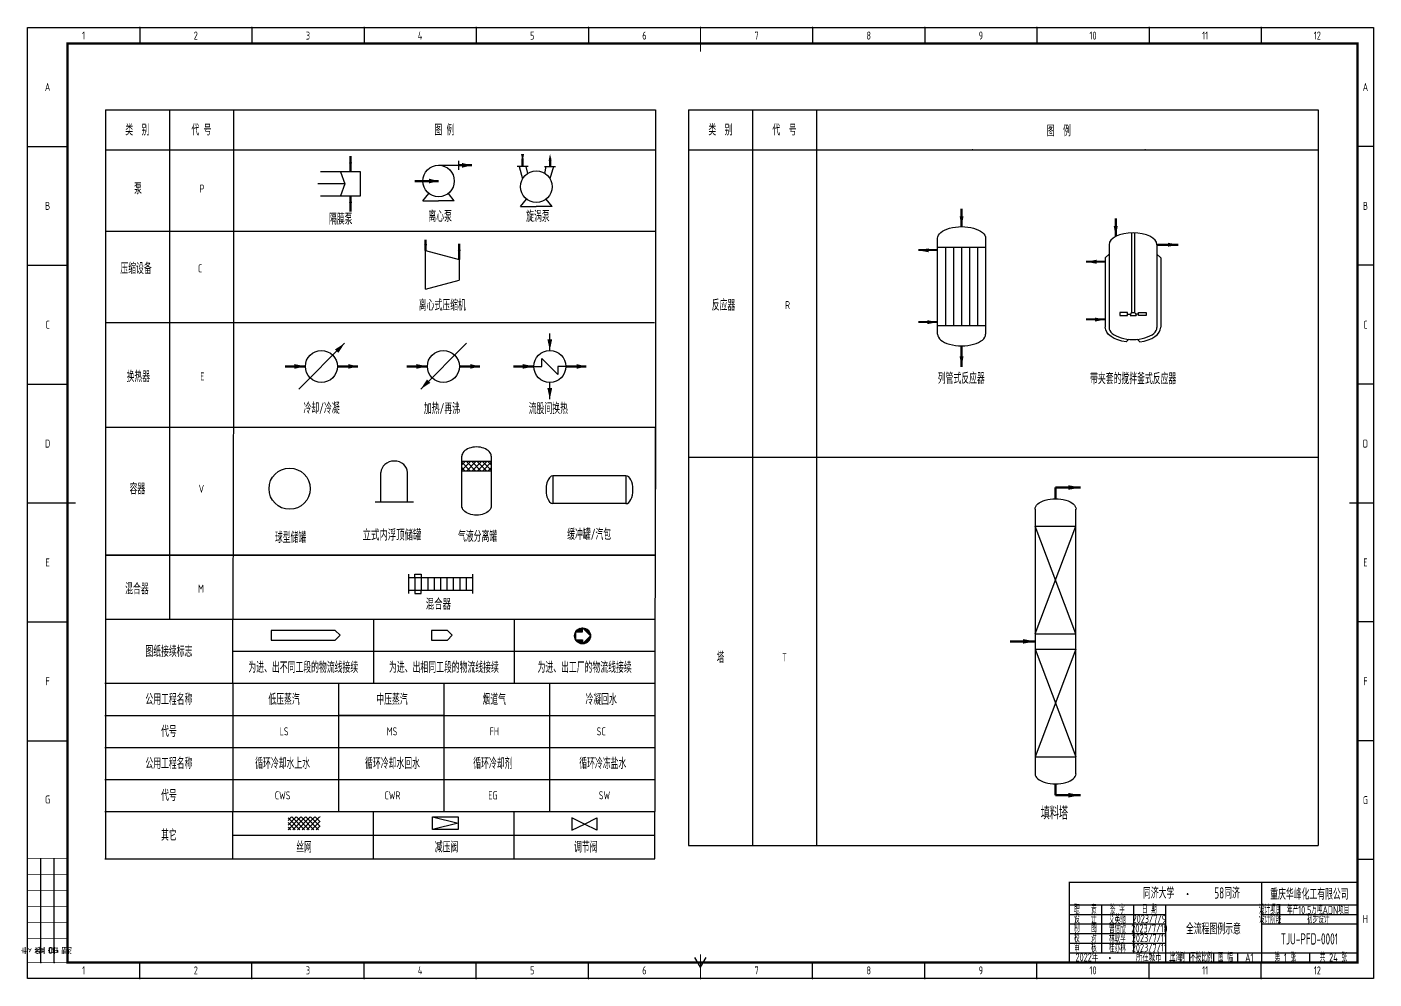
# Model space of a CAD drawing. Header units: millimetres. Extents: x 442 to 10185, y 1370 to 5122.
# Drawn here: x 996 to 1837, y 4527 to 5122 of the extents above; entities that cross this region are included whole.
import ezdxf

# ---------------------------------------------------------------- set-up
doc = ezdxf.new("R2010")
doc.units = ezdxf.units.MM
for name, color, linetype, lineweight in [('01-主物流线-粗实线', 132, 'Continuous', 80), ('01-文本', 7, 'Continuous', 25), ('01-文本 @ 1', 7, 'Continuous', 25), ('02-次要物流线-中粗线', 30, 'Continuous', 40), ('03-设备外轮廓线-细实线', 7, 'Continuous', 25), ('04-设备内部件-细实线', 181, 'Continuous', 25), ('05-图框与标题栏', 7, 'Continuous', 25), ('05-设备外轮廓线', 7, 'Continuous', 25), ('06-箭头', 7, 'Continuous', 25), ('09-文本', 7, 'Continuous', 25), ('09-文本 @ 1', 7, 'Continuous', 25), ('11-阀门与管件', 102, 'Continuous', 25), ('5-设备外轮廓', 7, 'Continuous', 25)]:
    doc.layers.add(name, color=color, linetype=linetype, lineweight=lineweight)
doc.layers.add('TITLE', color=7, linetype='Continuous')
doc.styles.add('5-gbcbig', font='gbenor.shx', dxfattribs={"width": 0.7, "height": 5, "bigfont": 'gbcbig.shx'})
doc.styles.add('7-gbcbig', font='gbenor.shx', dxfattribs={"width": 0.7, "height": 7, "bigfont": 'gbcbig.shx'})
doc.styles.add('EQ55', font='gbenor.shx', dxfattribs={"width": 0.75, "height": 5, "bigfont": 'gbcbig.shx'})
doc.styles.get("Standard").update_dxf_attribs({"font": 'arial.ttf'})
doc.styles.add('工程字', font='gbenor.shx', dxfattribs={"bigfont": 'gbcbig.shx'})

# ---------------------------------------------------------------- blocks, each defined once
blk = doc.blocks.new('Grail-箭头上')
at = {"layer": '06-箭头'}
blk.add_lwpolyline([(0, 0, 0, 3, 0), (0, -6, 3, 3, 0)], format="xyseb", dxfattribs=at)
blk = doc.blocks.new('Grail-箭头右')
at = {"layer": '06-箭头'}
blk.add_lwpolyline([(0, 0, 0, 3, 0), (-6, 0, 3, 3, 0)], format="xyseb", dxfattribs=at)
blk = doc.blocks.new('Grail-箭头左')
at = {"layer": '06-箭头'}
blk.add_lwpolyline([(0, 0, 0, 3, 0), (6, 0, 3, 3, 0)], format="xyseb", dxfattribs=at)

msp = doc.modelspace()

# ---------------------------------------------------------------- hatches: boundary and pattern name
h = msp.add_hatch()
h.set_pattern_fill('ANSI31', color=256, scale=0.1)
h.set_pattern_definition([(45, (-828.64214, 372.90792), (-0.224506403, 0.224506403), [])])
h.paths.add_polyline_path([(1342.87, 4743.92), (1342.87, 4746.42, 0.267949), (1338.54, 4743.92)], flags=16)
h.paths.add_polyline_path([(1338.54, 4738.92, 0.767327), (1347.87, 4741.42, 0.767327), (1338.54, 4743.92)], flags=17)
h.paths.add_polyline_path([(1342.87, 4738.92), (1338.54, 4738.92, 0.267949), (1342.87, 4736.42)], flags=16)
h.paths.add_polyline_path([(1347.87, 4741.42), (1342.87, 4736.42, 0.414214)], flags=16)
h.paths.add_polyline_path([(1347.87, 4741.42), (1342.87, 4746.42, 0.414214), (1337.87, 4741.42, 1)])
at = {"layer": '04-设备内部件-细实线'}
h = msp.add_hatch(dxfattribs=at)
h.set_pattern_fill('ANSI37', color=256, scale=0.747118)
h.set_pattern_definition([(45, (297.1081, 2264.2892), (-1.6773283, 1.6773283), []), (135, (297.1081, 2264.2892), (-1.6773283, -1.6773283), [])])
h.paths.add_polyline_path([(1285.85, 4844.63), (1285.85, 4850.56), (1267.45, 4850.56), (1267.45, 4844.63)])
h = msp.add_hatch(dxfattribs=at)
h.set_pattern_fill('ANSI37', color=256, scale=0.65, style=0)
h.set_pattern_definition([(45, (425.6253, 2556.2136), (-1.4592916, 1.4592916), []), (135, (425.6253, 2556.2136), (-1.4592916, -1.4592916), [])])
h.paths.add_polyline_path([(1178.85, 4628.33), (1158.85, 4628.33), (1158.85, 4620.33), (1178.85, 4620.33)])

# ---------------------------------------------------------------- linework, layer by layer
for p, q in [((1044.71, 5070.03), (1044.71, 4905.95)), ((1044.71, 5070.03), (1388.42, 5070.03)), ((1084.71, 5070.03), (1084.71, 4905.95)), ((1124.71, 5070.03), (1124.71, 4905.95)), ((1388.42, 5070.03), (1388.42, 4905.95)), ((1409.07, 5070.03), (1802.57, 5070.03)), ((1409.07, 5070.03), (1409.07, 4610.37)), ((1449.07, 5070.03), (1449.07, 4610.37)), ((1489.07, 5070.03), (1489.07, 4610.37)), ((1802.57, 5070.03), (1802.57, 4610.37)), ((1044.71, 5045.03), (1388.42, 5045.03)), ((1409.07, 5045.03), (1802.57, 5045.03)), ((1308.86, 5034.69), (1301.93, 5034.69)), ((1303.21, 5034.67), (1305.46, 5026.93)), ((1308.73, 5030.34), (1307.72, 5034.67)), ((1319.11, 5034.69), (1326.04, 5034.69)), ((1319.24, 5030.34), (1320.25, 5034.67)), ((1324.75, 5034.67), (1322.51, 5026.93)), ((1044.7, 4994.16), (1388.41, 4994.16)), ((1564.74, 4929.85), (1564.74, 4989.85)), ((1594.74, 4989.85), (1594.74, 4929.85)), ((1044.71, 4937.12), (1387.87, 4937.12)), ((1388.42, 4924.93), (1388.12, 4711.78)), ((1044.71, 4905.95), (1044.71, 4602.11)), ((1084.71, 4905.95), (1084.71, 4751.78)), ((1124.71, 4905.95), (1124.41, 4751.78)), ((1388.42, 4905.95), (1388.42, 4832.99)), ((1045, 4871.72), (1388.71, 4871.72)), ((1409.07, 4853.06), (1802.57, 4853.06)), ((1625.64, 4820.66), (1625.64, 4655.31)), ((1651.23, 4655.31), (1651.23, 4820.66)), ((1044.71, 4791.78), (1388.42, 4791.78)), ((1388.42, 4791.78), (1044.71, 4791.78)), ((1044.71, 4751.78), (1388.42, 4751.78)), ((1124.41, 4711.78), (1124.41, 4751.78)), ((1212.32, 4751.78), (1212.32, 4711.78)), ((1300.22, 4751.78), (1300.22, 4711.78)), ((1188.33, 4744.78), (1148.33, 4744.78)), ((1148.33, 4744.78), (1148.33, 4738.78)), ((1191.33, 4741.78), (1188.33, 4744.78)), ((1188.33, 4738.78), (1191.33, 4741.78)), ((1258.44, 4744.78), (1248.44, 4744.78)), ((1248.44, 4744.78), (1248.44, 4738.78)), ((1261.44, 4741.78), (1258.44, 4744.78)), ((1258.44, 4738.78), (1261.44, 4741.78)), ((1338.54, 4743.92), (1338.54, 4738.92)), ((1338.54, 4743.92), (1342.87, 4743.92)), ((1342.87, 4743.92), (1342.87, 4746.42)), ((1342.87, 4746.42), (1347.87, 4741.42)), ((1347.87, 4741.42), (1342.87, 4736.42)), ((1124.41, 4731.78), (1388.12, 4731.78)), ((1148.33, 4738.78), (1188.33, 4738.78)), ((1248.44, 4738.78), (1258.44, 4738.78)), ((1338.54, 4738.92), (1342.87, 4738.92)), ((1342.87, 4738.92), (1342.87, 4736.42)), ((1044.41, 4711.78), (1124.41, 4711.78)), ((1124.41, 4711.78), (1212.32, 4711.78)), ((1124.41, 4711.78), (1124.41, 4631.78)), ((1190.34, 4711.78), (1190.34, 4631.78)), ((1212.32, 4711.78), (1388.12, 4711.78)), ((1256.27, 4711.78), (1256.27, 4631.78)), ((1322.2, 4711.78), (1322.2, 4631.78)), ((1388.12, 4711.78), (1388.12, 4691.78)), ((1044.41, 4691.78), (1388.12, 4691.78)), ((1124.41, 4691.78), (1256.27, 4691.78)), ((1256.27, 4691.78), (1190.34, 4691.78)), ((1388.12, 4691.78), (1388.12, 4631.78)), ((1044.41, 4671.78), (1388.12, 4671.78)), ((1044.41, 4651.78), (1388.12, 4651.78)), ((1044.41, 4631.78), (1388.12, 4631.78)), ((1124.41, 4602.11), (1124.41, 4631.78)), ((1212.32, 4602.11), (1212.32, 4631.78)), ((1300.22, 4602.11), (1300.22, 4631.78)), ((1388.12, 4602.11), (1388.12, 4631.78)), ((1124.41, 4616.94), (1388.12, 4616.94)), ((1409.07, 4610.37), (1802.57, 4610.37)), ((1044.41, 4602.11), (1388.12, 4602.11))]:
    msp.add_line(p, q)
for points in [[(1579.74, 4997.1, 0, 2.5, 0), (1579.74, 5003.6, 2.5, 2.5, 0)], [(1676.05, 4990.94, 0, 2.5, 0), (1676.05, 4997.44, 2.5, 2.5, 0)], [(1552.74, 4982.29, 0, 2.5, 0), (1559.24, 4982.29, 2.5, 2.5, 0)], [(1715.16, 4985.78, 0, 2.5, 0), (1708.66, 4985.78, 2.5, 2.5, 0)], [(1657.56, 4975.15, 0, 2.5, 0), (1664.06, 4975.15, 2.5, 2.5, 0)], [(1564.74, 4937.41, 0, 2.5, 0), (1558.24, 4937.41, 2.5, 2.5, 0)], [(1669.56, 4939.04, 0, 2.5, 0), (1663.06, 4939.04, 2.5, 2.5, 0)], [(1579.74, 4909.59, 0, 2.5, 0), (1579.74, 4916.09, 2.5, 2.5, 0)], [(1653.95, 4834.1, 0, 2.91, 0), (1646.4, 4834.1, 2.91, 2.91, 0)], [(1625.64, 4737.98, 0, 2.91, 0), (1618.08, 4737.98, 2.91, 2.91, 0)], [(1653.95, 4641.87, 0, 2.91, 0), (1646.4, 4641.87, 2.91, 2.91, 0)]]:
    msp.add_lwpolyline(points, format="xyseb")
msp.add_circle((1342.87, 4741.42), 5)
at = {"extrusion": (0, 0, -1)}
for centre, major_axis, ratio in [((1579.74, 4989.85), (-15, 0), 0.483333), ((1638.44, 4820.66), (-12.8, 0), 0.5)]:
    msp.add_ellipse(centre, major_axis=major_axis, ratio=ratio, start_param=0, end_param=3.141593, dxfattribs=at)
for centre, major_axis, ratio in [((1579.74, 4929.85), (-15, 0), 0.483333), ((1638.44, 4655.31), (-12.8, 0), 0.5)]:
    msp.add_ellipse(centre, major_axis=major_axis, ratio=ratio, start_param=0, end_param=3.141593)
at = {"layer": '01-主物流线-粗实线'}
for p, q in [((1197.91, 5031.32), (1197.91, 5041.1)), ((1265.37, 5035.4), (1273.63, 5035.4)), ((1305.39, 5034.69), (1305.39, 5039.57)), ((1322.58, 5034.69), (1322.58, 5039.57)), ((1252.89, 5025.56), (1238.09, 5025.56)), ((1197.91, 5006.55), (1197.91, 5016.32)), ((1579.74, 5008.31), (1579.74, 4997.1)), ((1676.05, 5002.15), (1676.05, 4990.94)), ((1244.81, 4982.12), (1244.81, 4988.93)), ((1265.84, 4976.48), (1265.84, 4986.25)), ((1701.81, 4985.78), (1715.16, 4985.78)), ((1579.74, 4922.6), (1579.74, 4909.59)), ((1156.95, 4909.76), (1169.69, 4909.76)), ((1189.69, 4909.76), (1202.43, 4909.76)), ((1233.18, 4909.76), (1245.92, 4909.76)), ((1265.92, 4909.76), (1278.67, 4909.76)), ((1299.66, 4909.76), (1312.41, 4909.76)), ((1332.41, 4909.76), (1345.15, 4909.76)), ((1638.44, 4834.1), (1653.95, 4834.1)), ((1638.44, 4834.1), (1638.44, 4827.06)), ((1610.12, 4737.98), (1625.64, 4737.98)), ((1638.44, 4641.87), (1638.44, 4648.91)), ((1638.44, 4641.87), (1653.95, 4641.87))]:
    msp.add_line(p, q, dxfattribs=at)
at = {"layer": '01-文本'}
msp.add_circle((1159.84, 4833.38), 12.89, dxfattribs=at)
at = {"layer": '02-次要物流线-中粗线'}
for p, q in [((1564.74, 4982.29), (1552.74, 4982.29)), ((1669.56, 4975.15), (1657.56, 4975.15)), ((1564.74, 4937.41), (1552.74, 4937.41)), ((1669.56, 4939.04), (1657.56, 4939.04))]:
    msp.add_line(p, q, dxfattribs=at)
at = {"layer": '03-设备外轮廓线-细实线'}
for p, q in [((1252.89, 5035.4), (1265.37, 5035.4)), ((1265.37, 5038.28), (1265.37, 5032.52)), ((1204.03, 5031.32), (1179.03, 5031.32)), ((1191.53, 5031.32), (1194.4, 5023.82)), ((1204.03, 5016.32), (1204.03, 5031.32)), ((1194.4, 5023.82), (1177.4, 5023.82)), ((1194.4, 5023.82), (1191.53, 5016.32)), ((1243.05, 5013.26), (1246.74, 5017.87)), ((1262.73, 5013.26), (1259.04, 5017.87)), ((1179.03, 5016.32), (1204.03, 5016.32)), ((1243.05, 5013.26), (1252.89, 5013.26)), ((1262.73, 5013.26), (1252.89, 5013.26)), ((1304.14, 5009.72), (1307.84, 5014.33)), ((1304.14, 5009.72), (1313.98, 5009.72)), ((1323.82, 5009.72), (1313.98, 5009.72)), ((1323.82, 5009.72), (1320.13, 5014.33)), ((1671.92, 4985.78), (1671.92, 4934.07)), ((1701.81, 4985.78), (1701.81, 4934.07)), ((1244.81, 4957.99), (1244.81, 4982.22)), ((1244.81, 4982.22), (1265.84, 4976.48)), ((1265.84, 4976.48), (1265.84, 4963.73)), ((1671.92, 4979.87), (1669.56, 4977.52)), ((1669.56, 4977.52), (1669.56, 4934.18)), ((1701.81, 4979.87), (1704.16, 4977.52)), ((1704.16, 4977.52), (1704.16, 4934.18)), ((1244.81, 4957.99), (1265.84, 4963.73)), ((1322.41, 4919.76), (1322.41, 4930.26)), ((1682.57, 4925.02), (1684.26, 4926.71)), ((1691.15, 4925.02), (1689.46, 4926.71)), ((1165.55, 4895.62), (1194.19, 4924.25)), ((1241.78, 4895.62), (1270.42, 4924.25)), ((1312.41, 4909.76), (1317.41, 4909.76)), ((1317.41, 4909.76), (1317.41, 4914.76)), ((1322.41, 4909.76), (1317.41, 4914.76)), ((1322.41, 4909.76), (1327.41, 4904.76)), ((1332.41, 4909.76), (1327.41, 4909.76)), ((1327.41, 4909.76), (1327.41, 4904.76)), ((1322.41, 4889.26), (1322.41, 4899.76)), ((1267.45, 4822.63), (1267.45, 4853.67)), ((1285.85, 4853.67), (1285.85, 4822.63)), ((1370.02, 4841.42), (1324.41, 4841.42)), ((1370.02, 4824.04), (1324.41, 4824.04))]:
    msp.add_line(p, q, dxfattribs=at)
for centre, radius in [((1252.89, 5025.56), 9.84), ((1313.98, 5022.02), 9.84), ((1179.69, 4909.76), 10), ((1255.92, 4909.76), 10), ((1322.41, 4909.76), 10)]:
    msp.add_circle(centre, radius, dxfattribs=at)
for centre, major_axis, ratio, start_param, end_param in [((1686.86, 4985.78), (-14.95, 0), 0.5, 3.141593, 6.283185), ((1686.86, 4934.07), (-14.95, 0), 0.5, 0, 3.141593), ((1686.86, 4934.07), (17.3, 0.11), 0.540912, 4.959467, 6.283185), ((1276.65, 4853.67), (9.2, 0), 0.625, 0, 3.141593), ((1324.41, 4832.73), (0, 8.69), 0.5, 0, 3.141593), ((1370.02, 4832.73), (0, 8.69), 0.5, 3.141593, 6.283185)]:
    msp.add_ellipse(centre, major_axis=major_axis, ratio=ratio, start_param=start_param, end_param=end_param, dxfattribs=at)
at = {"layer": '03-设备外轮廓线-细实线', "extrusion": (0, 0, -1)}
for centre, major_axis, ratio, start_param, end_param in [((1686.86, 4934.07), (-17.3, 0.11), 0.540912, 4.959467, 6.283185), ((1276.65, 4822.63), (9.2, 0), 0.625, 0, 3.141593)]:
    msp.add_ellipse(centre, major_axis=major_axis, ratio=ratio, start_param=start_param, end_param=end_param, dxfattribs=at)
at = {"layer": '04-设备内部件-细实线'}
for p, q in [((1685.9, 4993.24), (1685.9, 4943.28)), ((1687.82, 4993.24), (1687.82, 4943.28)), ((1564.74, 4984.32), (1594.74, 4984.32)), ((1569.74, 4984.32), (1569.74, 4935.37)), ((1574.74, 4984.32), (1574.74, 4935.37)), ((1579.74, 4984.32), (1579.74, 4935.37)), ((1584.74, 4984.32), (1584.74, 4935.37)), ((1589.74, 4984.32), (1589.74, 4935.37)), ((1683.46, 4943.39), (1678.6, 4943.39)), ((1678.6, 4943.39), (1678.6, 4941.54)), ((1678.6, 4941.54), (1683.46, 4941.54)), ((1683.46, 4941.54), (1683.46, 4943.39)), ((1683.46, 4942.47), (1685.31, 4942.47)), ((1685.61, 4943.28), (1684.98, 4941.54)), ((1684.98, 4941.54), (1688.75, 4941.54)), ((1688.11, 4943.28), (1685.61, 4943.28)), ((1688.11, 4943.28), (1688.75, 4941.54)), ((1690.26, 4942.47), (1688.41, 4942.47)), ((1690.26, 4943.39), (1695.12, 4943.39)), ((1690.26, 4941.54), (1690.26, 4943.39)), ((1695.12, 4941.54), (1690.26, 4941.54)), ((1695.12, 4943.39), (1695.12, 4941.54)), ((1564.74, 4935.37), (1594.74, 4935.37)), ((1267.45, 4850.56), (1285.85, 4850.56)), ((1267.45, 4844.63), (1285.85, 4844.63)), ((1324.41, 4841.42), (1324.41, 4824.04)), ((1370.02, 4841.42), (1370.02, 4824.04)), ((1625.64, 4810.01), (1651.23, 4810.01)), ((1625.64, 4742.78), (1651.23, 4810.01)), ((1651.23, 4742.78), (1625.64, 4810.01)), ((1238.13, 4777.93), (1238.13, 4769.93)), ((1242.13, 4777.93), (1242.13, 4769.93)), ((1246.13, 4777.93), (1246.13, 4769.93)), ((1250.13, 4777.93), (1250.13, 4769.93)), ((1254.13, 4777.93), (1254.13, 4769.93)), ((1258.13, 4777.93), (1258.13, 4769.93)), ((1262.13, 4777.93), (1262.13, 4769.93)), ((1266.13, 4777.93), (1266.13, 4769.93)), ((1270.13, 4777.93), (1270.13, 4769.93)), ((1625.64, 4742.78), (1651.23, 4742.78)), ((1625.64, 4733.19), (1651.23, 4733.19)), ((1625.64, 4733.19), (1651.23, 4665.96)), ((1651.23, 4733.19), (1625.64, 4665.96)), ((1625.64, 4665.96), (1651.23, 4665.96))]:
    msp.add_line(p, q, dxfattribs=at)
for p in [(1586.46, 5045.03), (1694.52, 5045.03)]:
    msp.add_point(p, dxfattribs=at)
at = {"layer": '05-图框与标题栏'}
for p, q in [((1066.17, 5121.44), (1066.17, 5111.44)), ((1136.26, 5121.44), (1136.26, 5111.44)), ((1206.34, 5121.44), (1206.34, 5111.44)), ((1276.42, 5121.44), (1276.42, 5111.44)), ((1346.51, 5121.44), (1346.51, 5111.44)), ((1486.67, 5121.44), (1486.67, 5111.44)), ((1556.76, 5121.44), (1556.76, 5111.44)), ((1626.84, 5121.44), (1626.84, 5111.44)), ((1696.92, 5121.44), (1696.92, 5111.44)), ((1767.01, 5121.44), (1767.01, 5111.44)), ((996.09, 5047.19), (1021.09, 5047.19)), ((1837.09, 5047.19), (1827.09, 5047.19)), ((996.09, 4972.94), (1021.09, 4972.94)), ((1837.09, 4972.94), (1827.09, 4972.94)), ((996.09, 4898.69), (1021.09, 4898.69)), ((1837.09, 4898.69), (1827.09, 4898.69)), ((996.09, 4750.19), (1021.09, 4750.19)), ((1837.09, 4750.19), (1827.09, 4750.19)), ((996.09, 4675.94), (1021.09, 4675.94)), ((1837.09, 4675.94), (1827.09, 4675.94)), ((1004.42, 4537.44), (1004.42, 4602.44)), ((1012.76, 4537.44), (1012.76, 4602.44)), ((1837.09, 4601.69), (1827.09, 4601.69)), ((1767.09, 4587.44), (1767.09, 4537.44)), ((1647.09, 4573.44), (1827.09, 4573.44)), ((1667.09, 4573.44), (1667.09, 4543.44)), ((1687.09, 4573.44), (1687.09, 4543.44)), ((1707.09, 4573.44), (1707.09, 4537.44)), ((1778.09, 4573.44), (1778.09, 4561.44)), ((1647.09, 4567.44), (1707.09, 4567.44)), ((1767.09, 4567.44), (1827.09, 4567.44)), ((1647.09, 4561.44), (1707.09, 4561.44)), ((1647.09, 4555.44), (1707.09, 4555.44)), ((1767.09, 4561.44), (1827.09, 4561.44)), ((1647.09, 4549.44), (1707.09, 4549.44)), ((1066.17, 4527.44), (1066.17, 4537.44)), ((1136.26, 4527.44), (1136.26, 4537.44)), ((1206.34, 4527.44), (1206.34, 4537.44)), ((1276.42, 4527.44), (1276.42, 4537.44)), ((1346.51, 4527.44), (1346.51, 4537.44)), ((1416.59, 4534.44), (1413.12, 4540.44)), ((1416.59, 4534.44), (1420.05, 4540.44)), ((1486.67, 4527.44), (1486.67, 4537.44)), ((1556.76, 4527.44), (1556.76, 4537.44)), ((1626.84, 4527.44), (1626.84, 4537.44)), ((1647.09, 4543.44), (1827.09, 4543.44)), ((1696.92, 4527.44), (1696.92, 4537.44)), ((1722.09, 4543.44), (1722.09, 4537.44)), ((1737.09, 4543.44), (1737.09, 4537.44)), ((1752.09, 4543.44), (1752.09, 4537.44)), ((1767.01, 4527.44), (1767.01, 4537.44)), ((1797.09, 4543.44), (1797.09, 4537.44))]:
    msp.add_line(p, q, dxfattribs=at)
for points, const_width in [([(1416.59, 5121.44), (1416.59, 5106.44)], 0.8), ([(996.09, 4824.44), (1026.09, 4824.44)], 0.8), ([(1837.09, 4824.44), (1822.09, 4824.44)], 0.8), ([(1021.09, 4602.44), (996.09, 4602.44)], 0.4), ([(1021.09, 4592.44), (996.09, 4592.44)], 0.4), ([(1827.09, 4587.44), (1647.09, 4587.44), (1647.09, 4537.44)], 0.8), ([(1021.09, 4582.44), (996.09, 4582.44)], 0.4), ([(1021.09, 4572.44), (996.09, 4572.44)], 0.4), ([(1021.09, 4562.44), (996.09, 4562.44)], 0.4), ([(1021.09, 4552.44), (996.09, 4552.44)], 0.4), ([(1021.09, 4537.44), (996.09, 4537.44)], 0.4), ([(1416.59, 4527.44), (1416.59, 4542.44)], 0.8)]:
    msp.add_lwpolyline(points, dxfattribs=dict(at, const_width=const_width))
at = {"layer": '05-图框与标题栏', "const_width": 1.4}
msp.add_lwpolyline([(1021.09, 5111.44), (1021.09, 4537.44), (1827.09, 4537.44), (1827.09, 5111.44)], close=True, dxfattribs=at)
at = {"layer": '05-图框与标题栏'}
for p in [(1066.17, 5121.44), (1066.17, 5121.44), (1066.17, 5121.44), (1136.26, 5121.44), (1136.26, 5121.44), (1136.26, 5121.44), (1206.34, 5121.44), (1206.34, 5121.44), (1206.34, 5121.44), (1276.42, 5121.44), (1276.42, 5121.44), (1276.42, 5121.44), (1346.51, 5121.44), (1346.51, 5121.44), (1346.51, 5121.44), (1416.59, 5121.44), (1416.59, 5121.44), (1416.59, 5121.44), (1486.67, 5121.44), (1486.67, 5121.44), (1486.67, 5121.44), (1556.76, 5121.44), (1556.76, 5121.44), (1556.76, 5121.44), (1626.84, 5121.44), (1626.84, 5121.44), (1626.84, 5121.44), (1696.92, 5121.44), (1696.92, 5121.44), (1696.92, 5121.44), (1767.01, 5121.44), (1767.01, 5121.44), (1767.01, 5121.44), (1837.09, 5047.19), (1837.09, 4972.94), (1837.09, 4898.69), (1837.09, 4824.44), (1837.09, 4750.19), (1837.09, 4675.94), (1837.09, 4601.69), (1004.42, 4537.44), (1012.76, 4537.44), (1066.17, 4527.44), (1136.26, 4527.44), (1206.34, 4527.44), (1276.42, 4527.44), (1346.51, 4527.44), (1416.59, 4527.44), (1486.67, 4527.44), (1556.76, 4527.44), (1626.84, 4527.44), (1696.92, 4527.44), (1767.01, 4527.44)]:
    msp.add_point(p, dxfattribs=at)
at = {"layer": '05-设备外轮廓线'}
for p, q in [((1216.91, 4825.25), (1216.91, 4843.45)), ((1233.55, 4825.25), (1233.55, 4843.45)), ((1213.27, 4825.25), (1237.19, 4825.25))]:
    msp.add_line(p, q, dxfattribs=at)
msp.add_ellipse((1225.23, 4843.45), major_axis=(-8.32, 0), ratio=0.865798, start_param=3.141593, end_param=6.283185, dxfattribs=at)
at = {"layer": '06-箭头'}
for points in [[(1305.39, 5037.91, 0, 1.91, 0), (1305.39, 5042.37, 1.91, 1.91, 0)], [(1322.58, 5042.56, 0, 1.91, 0), (1322.58, 5038.1, 1.91, 1.91, 0)], [(1197.91, 5041.1, 0, 1.91, 0), (1197.91, 5036.63, 1.91, 1.91, 0)], [(1197.91, 5016.32, 0, 1.91, 0), (1197.91, 5011.86, 1.91, 1.91, 0)], [(1244.81, 4981.79, 0, 1.91, 0), (1244.81, 4986.25, 1.91, 1.91, 0)], [(1265.84, 4986.25, 0, 1.91, 0), (1265.84, 4981.79, 1.91, 1.91, 0)], [(1194.19, 4924.25, 0, 3, 0), (1189.24, 4919.3, 3, 3, 0)], [(1322.41, 4919.76, 0, 3, 0), (1322.41, 4926.76, 3, 3, 0)], [(1169.69, 4909.76, 0, 3, 0), (1162.69, 4909.76, 3, 3, 0)], [(1245.92, 4909.76, 0, 3, 0), (1238.92, 4909.76, 3, 3, 0)], [(1312.41, 4909.76, 0, 3, 0), (1305.41, 4909.76, 3, 3, 0)], [(1241.78, 4895.62, 0, 3, 0), (1246.73, 4900.57, 3, 3, 0)], [(1322.41, 4889.26, 0, 3, 0), (1322.41, 4896.26, 3, 3, 0)]]:
    msp.add_lwpolyline(points, format="xyseb", dxfattribs=at)
at = {"layer": '11-阀门与管件'}
for p, q in [((1249.21, 4620.36), (1249.21, 4628.36)), ((1249.21, 4628.36), (1265.21, 4628.36)), ((1249.21, 4628.36), (1265.21, 4624.36)), ((1265.21, 4624.36), (1249.21, 4620.36)), ((1265.21, 4628.36), (1265.21, 4620.36)), ((1344.04, 4623.88), (1336.27, 4627.76)), ((1336.27, 4627.76), (1336.27, 4619.99)), ((1336.27, 4619.99), (1344.04, 4623.88)), ((1344.04, 4623.88), (1351.81, 4627.76)), ((1351.81, 4619.99), (1344.04, 4623.88)), ((1351.81, 4627.76), (1351.81, 4619.99)), ((1265.21, 4620.36), (1249.21, 4620.36))]:
    msp.add_line(p, q, dxfattribs=at)
at = {"layer": '5-设备外轮廓'}
for p, q in [((1234.13, 4779.93), (1234.13, 4767.93)), ((1234.13, 4777.93), (1274.13, 4777.93)), ((1238.13, 4777.93), (1238.13, 4779.93)), ((1238.13, 4779.93), (1242.13, 4779.93)), ((1242.13, 4779.93), (1242.13, 4777.93)), ((1274.13, 4779.93), (1274.13, 4767.93)), ((1234.13, 4769.93), (1274.13, 4769.93)), ((1238.13, 4769.93), (1238.13, 4767.93)), ((1238.13, 4767.93), (1242.13, 4767.93)), ((1242.13, 4767.93), (1242.13, 4769.93))]:
    msp.add_line(p, q, dxfattribs=at)
at = {"layer": 'TITLE'}
for p, q in [((996.09, 5121.44), (1837.09, 5121.44)), ((996.09, 4527.44), (996.09, 5121.44)), ((1837.09, 5121.44), (1837.09, 4527.44)), ((1837.09, 4527.44), (996.09, 4527.44))]:
    msp.add_line(p, q, dxfattribs=at)

# ---------------------------------------------------------------- block references
at = {"layer": '01-主物流线-粗实线', "rotation": 270}
msp.add_blockref('Grail-箭头上', (1273.63, 5035.4), dxfattribs=at)
at = {"layer": '03-设备外轮廓线-细实线'}
msp.add_blockref('Grail-箭头右', (1252.89, 5025.56), dxfattribs=at)
at = {"layer": '06-箭头', "rotation": 180}
for p in [(1202.43, 4909.76), (1278.67, 4909.76), (1345.15, 4909.76)]:
    msp.add_blockref('Grail-箭头左', p, dxfattribs=at)

# ---------------------------------------------------------------- texts
at = {"attachment_point": 5}
for s, insert, char_height, width, style in [('类  别', (1064.71, 5057.53), 7, 40, '7-gbcbig'), ('{\\W0.7;代 号}', (1104.71, 5057.53), 7, 40, '7-gbcbig'), ('{\\W0.7;图 例}', (1256.56, 5057.53), 7, 40, '7-gbcbig'), ('类  别', (1429.07, 5057.53), 7, 40, '7-gbcbig'), ('代  号', (1469.07, 5057.53), 7, 40, '7-gbcbig'), ('图  例', (1640.49, 5057), 7, 324.1706, '7-gbcbig'), ('{\\W0.7;泵}', (1065.06, 5020.83), 7, 40, '7-gbcbig'), ('{\\W0.7;P}', (1105.06, 5020.83), 5, 40, '5-gbcbig'), ('隔膜泵', (1191.77, 5001.87), 7, 40, '7-gbcbig'), ('{\\W0.7;离心泵}', (1253.9, 5003.56), 7, 40, '7-gbcbig'), ('旋涡泵', (1314.99, 5003.56), 7, 40, '7-gbcbig'), ('{\\W0.7;压缩设备}', (1063.86, 4971.01), 7, 40, '7-gbcbig'), ('{\\W0.7;C}', (1103.86, 4971.01), 5, 40, '5-gbcbig'), ('{\\W0.7;离心式压缩机}', (1255.24, 4948.06), 7, 40, '7-gbcbig'), ('{\\W0.7;反应器}', (1430.97, 4948.08), 7, 40, '7-gbcbig'), ('R', (1470.97, 4948.08), 5, 40, '5-gbcbig'), ('{\\W0.7;换热器}', (1065.29, 4903.46), 7, 40, '7-gbcbig'), ('{\\W0.7;E}', (1105.29, 4903.46), 5, 40, '5-gbcbig'), ('{\\W0.7;列管式反应器}', (1579.54, 4902.34), 7, 40, '7-gbcbig'), ('带夹套的搅拌釜式反应器', (1686.97, 4902.13), 7, 52.5186, '7-gbcbig'), ('冷却/冷凝', (1179.79, 4883.65), 7, 40, '7-gbcbig'), ('加热/再沸', (1255.02, 4883.47), 7, 40, '7-gbcbig'), ('流股间换热', (1321.5, 4883.47), 7, 40, '7-gbcbig'), ('{\\W0.7;容器}', (1064.71, 4833.32), 7, 40, '7-gbcbig'), ('{\\W0.7;V}', (1104.71, 4833.32), 5, 40, '5-gbcbig'), ('球型储罐', (1160.44, 4802.95), 7, 40, '7-gbcbig'), ('混合器', (1064.42, 4770.9), 7, 40, '7-gbcbig'), ('M', (1104.42, 4770.9), 5, 40, '5-gbcbig'), ('{\\W0.7;图纸接续标志}', (1084.41, 4731.78), 7, 40, '7-gbcbig'), ('{\\W0.7;塔}', (1429.07, 4728.06), 7, 40, '7-gbcbig'), ('为进、出不同工段的物流线接续', (1168.37, 4721.78), 7, 87.9034, '7-gbcbig'), ('为进、出相同工段的物流线接续', (1256.27, 4721.78), 7, 87.9034, '7-gbcbig'), ('为进、出工厂的物流线接续', (1344.17, 4721.78), 7, 87.9034, '7-gbcbig'), ('T', (1469.07, 4728.06), 5, 40, '5-gbcbig'), ('{\\W0.7;公用工程名称}', (1084.41, 4701.78), 7, 40, '7-gbcbig'), ('{\\W0.7;低压蒸汽}', (1156.37, 4701.78), 7, 65.9276, '7-gbcbig'), ('{\\W0.7;中压蒸汽}', (1223.83, 4701.78), 7, 65.9276, '7-gbcbig'), ('烟道气', (1287.74, 4701.78), 7, 65.9276, '7-gbcbig'), ('冷凝回水', (1354.52, 4701.78), 7, 65.9276, '7-gbcbig'), ('{\\W0.7;代号}', (1084.41, 4681.78), 7, 40, '7-gbcbig'), ('{\\W0.7;公用工程名称}', (1084.41, 4661.78), 7, 40, '7-gbcbig'), ('{\\W0.7;循环冷却水上水}', (1155.47, 4661.78), 7, 65.9276, '7-gbcbig'), ('{\\W0.7;循环冷却水回水}', (1224.13, 4661.78), 7, 65.9276, '7-gbcbig'), ('循环冷却剂', (1286.84, 4661.78), 7, 65.9276, '7-gbcbig'), ('循环冷冻盐水', (1355.54, 4661.78), 7, 65.9276, '7-gbcbig'), ('{\\W0.7;代号}', (1084.41, 4641.78), 7, 40, '7-gbcbig'), ('{\\W0.7;填料塔}', (1637.76, 4630.77), 8.1348, 46.4847, '7-gbcbig'), ('{\\W0.7;其它}', (1084.41, 4616.94), 7, 40, '7-gbcbig'), ('{\\W0.7;丝网}', (1168.81, 4609.53), 7, 43.9291, '7-gbcbig'), ('{\\W0.7;减压阀}', (1257.88, 4609.53), 7, 43.9517, '7-gbcbig'), ('\\pt7;调节阀', (1344.89, 4609.53), 7, 43.9517, '7-gbcbig')]:
    msp.add_mtext(s, dxfattribs=dict(at, insert=insert, char_height=char_height, width=width, style=style))
at = {"color": 1, "char_height": 5, "width": 65.9276, "attachment_point": 5, "style": '5-gbcbig'}
for s, insert in [('{\\W0.7;LS}', (1156.37, 4681.78)), ('{\\W0.7;MS}', (1223.83, 4681.78)), ('FH', (1287.74, 4681.78)), ('SC', (1354.52, 4681.78))]:
    msp.add_mtext(s, dxfattribs=dict(at, insert=insert))
at = {"color": 5, "char_height": 5, "width": 65.9276, "attachment_point": 5, "style": '5-gbcbig'}
for s, insert in [('{\\W0.7;CWS}', (1155.47, 4641.78)), ('{\\W0.7;CWR}', (1224.13, 4641.78)), ('EG', (1286.84, 4641.78)), ('SW', (1356.59, 4641.83))]:
    msp.add_mtext(s, dxfattribs=dict(at, insert=insert))
at = {"layer": '01-文本 @ 1', "char_height": 7, "attachment_point": 5, "style": 'EQ55'}
for s, insert in [('立式内浮顶储罐', (1223.79, 4804.47)), ('混合器', (1252.8, 4761.29))]:
    msp.add_mtext_dynamic_manual_height_columns(s, width=43.5583, gutter_width=25, heights=[0], dxfattribs=dict(at, insert=insert))
at = {"layer": '05-图框与标题栏', "attachment_point": 5}
for s, width, gutter_width, heights, insert, char_height, style in [('1', 70.0833, 25, [0], (1031.13, 5116.44), 5, '5-gbcbig'), ('2', 70.0833, 12.5, [0], (1101.21, 5116.44), 5, '5-gbcbig'), ('3', 70.0833, 25, [0], (1171.3, 5116.44), 5, '5-gbcbig'), ('4', 70.0833, 25, [0], (1241.38, 5116.44), 5, '5-gbcbig'), ('5', 70.0833, 25, [0], (1311.46, 5116.44), 5, '5-gbcbig'), ('6', 70.0833, 25, [0], (1381.55, 5116.44), 5, '5-gbcbig'), ('7', 70.0833, 25, [0], (1451.63, 5116.44), 5, '5-gbcbig'), ('8', 70.0833, 25, [0], (1521.71, 5116.44), 5, '5-gbcbig'), ('9', 70.0833, 25, [0], (1591.8, 5116.44), 5, '5-gbcbig'), ('10', 70.0833, 25, [0], (1661.88, 5116.44), 5, '5-gbcbig'), ('11', 70.0833, 25, [0], (1731.96, 5116.44), 5, '5-gbcbig'), ('12', 70.0833, 25, [0], (1802.05, 5116.44), 5, '5-gbcbig'), ('A', 25, 25, [0], (1008.59, 5084.31), 5, '5-gbcbig'), ('A', 10, 25, [0], (1832.09, 5084.31), 5, '5-gbcbig'), ('B', 25, 25, [0], (1008.59, 5010.06), 5, '5-gbcbig'), ('B', 10, 25, [0], (1832.09, 5010.06), 5, '5-gbcbig'), ('C', 25, 25, [0], (1008.59, 4935.81), 5, '5-gbcbig'), ('C', 10, 25, [0], (1832.09, 4935.81), 5, '5-gbcbig'), ('D', 25, 25, [0], (1008.59, 4861.56), 5, '5-gbcbig'), ('D', 10, 25, [0], (1832.09, 4861.56), 5, '5-gbcbig'), ('E', 25, 25, [0], (1008.59, 4787.31), 5, '5-gbcbig'), ('E', 10, 25, [0], (1832.09, 4787.31), 5, '5-gbcbig'), ('F', 25, 25, [0], (1008.59, 4713.06), 5, '5-gbcbig'), ('F', 10, 25, [0], (1832.09, 4713.06), 5, '5-gbcbig'), ('G', 25, 25, [0], (1008.59, 4639.19), 5, '5-gbcbig'), ('G', 10, 25, [0], (1832.09, 4638.81), 5, '5-gbcbig'), ('重庆华峰化工有限公司', 60, 25, [0], (1797.09, 4580.1), 7, '7-gbcbig'), ('职   责', 20, 25, [0], (1657.09, 4570.44), 5, '5-gbcbig'), ('签 字', 20, 25, [0], (1677.09, 4570.44), 5, '5-gbcbig'), ('日 期', 20, 25, [0], (1697.09, 4570.44), 5, '5-gbcbig'), ('设计项目', 15, 25, [0], (1772.53, 4570.44), 5, '5-gbcbig'), ('设   计', 20, 25, [0], (1657.09, 4564.44), 5, '5-gbcbig'), ('艾英驰', 20, 25, [0], (1677.09, 4564.1), 5, '5-gbcbig'), ('2023/7/9', 20, 25, [0], (1697.09, 4564.6), 5, '5-gbcbig'), ('设计阶段', 15, 25, [0], (1772.53, 4564.44), 5, '5-gbcbig'), ('H', 10, 25, [0], (1832.09, 4564.56), 5, '5-gbcbig'), ('校   对', 20, 25, [0], (1657.09, 4552.44), 5, '5-gbcbig'), ('制   图', 20, 25, [0], (1657.09, 4558.8), 5, '5-gbcbig'), ('林耿孚', 20, 25, [0], (1677.09, 4552.1), 5, '5-gbcbig'), ('曾信欣', 20, 25, [0], (1677.09, 4558.1), 5, '5-gbcbig'), ('2023/7/10', 20, 25, [0], (1697.09, 4558.6), 5, '5-gbcbig'), ('2023/7/11', 20, 25, [0], (1697.09, 4552.6), 5, '5-gbcbig'), ('TJU-PFD-0001', 60, 25, [12.52], (1797.09, 4552.1), 7, '7-gbcbig'), ('审   核', 20, 25, [0], (1657.09, 4546.44), 5, '5-gbcbig'), ('桂亦林', 20, 25, [0], (1677.09, 4546.1), 5, '5-gbcbig'), ('2023/7/11', 20, 25, [0], (1697.09, 4546.6), 5, '5-gbcbig'), ('比 例', 15, 25, [0], (1714.59, 4540.44), 5, '5-gbcbig'), ('不按比例', 15, 25, [0], (1729.59, 4540.44), 5, '5-gbcbig'), ('图 幅', 15, 25, [0], (1744.59, 4540.44), 5, '5-gbcbig'), ('A1', 14.9167, 25, [0], (1759.55, 4540.44), 5, '5-gbcbig'), ('第 1 张', 30, 25, [0], (1782.09, 4540.44), 5, '5-gbcbig'), ('共 24 张', 30, 25, [0], (1812.09, 4540.44), 5, '5-gbcbig'), ('1', 70.0833, 25, [0], (1031.13, 4532.44), 5, '5-gbcbig'), ('2', 70.0833, 25, [0], (1101.21, 4532.44), 5, '5-gbcbig'), ('3', 70.0833, 25, [0], (1171.3, 4532.44), 5, '5-gbcbig'), ('4', 70.0833, 25, [0], (1241.38, 4532.44), 5, '5-gbcbig'), ('5', 70.0833, 25, [0], (1311.46, 4532.44), 5, '5-gbcbig'), ('6', 70.0833, 25, [0], (1381.55, 4532.44), 5, '5-gbcbig'), ('7', 70.0833, 25, [0], (1451.63, 4532.44), 5, '5-gbcbig'), ('8', 70.0833, 25, [0], (1521.71, 4532.44), 5, '5-gbcbig'), ('9', 70.0833, 25, [0], (1591.8, 4532.44), 5, '5-gbcbig'), ('10', 70.0833, 25, [0], (1661.88, 4532.44), 5, '5-gbcbig'), ('11', 70.0833, 25, [0], (1731.96, 4532.44), 5, '5-gbcbig'), ('12', 70.0833, 25, [0], (1802.05, 4532.44), 5, '5-gbcbig')]:
    msp.add_mtext_dynamic_manual_height_columns(s, width=width, gutter_width=gutter_width, heights=heights, dxfattribs=dict(at, insert=insert, char_height=char_height, style=style))
at = {"layer": '05-图框与标题栏'}
for s, insert, char_height, width, attachment_point, style in [('\\pi5.78018;同济大学             ', (1687.3, 4580.81), 7, 32.2593, 4, '7-gbcbig'), ('58同济          ', (1745.64, 4580.81), 7, 32.2593, 5, '7-gbcbig'), (' 2022{\\W0.8;年          所在城市  上海}', (1648.56, 4540.59), 5, 67.5295, 4, '5-gbcbig'), ('{\\fFangSong|b0|i0|c134|p49;\\W0.8;·}', (1669.66, 4542.57), 5, 18.9039, 1, '5-gbcbig')]:
    msp.add_mtext(s, dxfattribs=dict(at, insert=insert, char_height=char_height, width=width, attachment_point=attachment_point, style=style))
at = {"layer": '05-图框与标题栏', "insert": (1718.26, 4582.54), "char_height": 5, "width": 31.5065, "attachment_point": 1}
msp.add_mtext('{\\fFangSong|b0|i0|c134|p49;\\W0.8;·}', dxfattribs=at)
at = {"layer": '05-图框与标题栏', "char_height": 5, "attachment_point": 5, "rotation": 90, "style": '工程字'}
for s, insert in [('专业', (1000.26, 4544.94)), ('签字', (1008.59, 4544.94)), ('日期', (1016.92, 4544.94))]:
    msp.add_mtext_dynamic_manual_height_columns(s, width=8.3333, gutter_width=25, heights=[0], dxfattribs=dict(at, insert=insert))
at = {"layer": '09-文本', "attachment_point": 5}
for s, width, gutter_width, insert, char_height, style in [('年产10.5万吨ADN项目', 49.0599, 35, (1802.56, 4570.1), 5, '5-gbcbig'), ('全流程图例示意', 60, 12.5, (1737.09, 4558.44), 7, '7-gbcbig'), ('初步设计', 48.9999, 12.5, (1802.59, 4564.44), 5, '5-gbcbig')]:
    msp.add_mtext_dynamic_manual_height_columns(s, width=width, gutter_width=gutter_width, heights=[0], dxfattribs=dict(at, insert=insert, char_height=char_height, style=style))
at = {"layer": '09-文本 @ 1', "char_height": 7, "attachment_point": 5, "style": '7-gbcbig'}
for s, insert in [('气液分离罐', (1277.31, 4803.63)), ('缓冲罐/汽包', (1347.03, 4804.89))]:
    msp.add_mtext_dynamic_manual_height_columns(s, width=43.5583, gutter_width=25, heights=[0], dxfattribs=dict(at, insert=insert))

doc.saveas('drawing.dxf')
